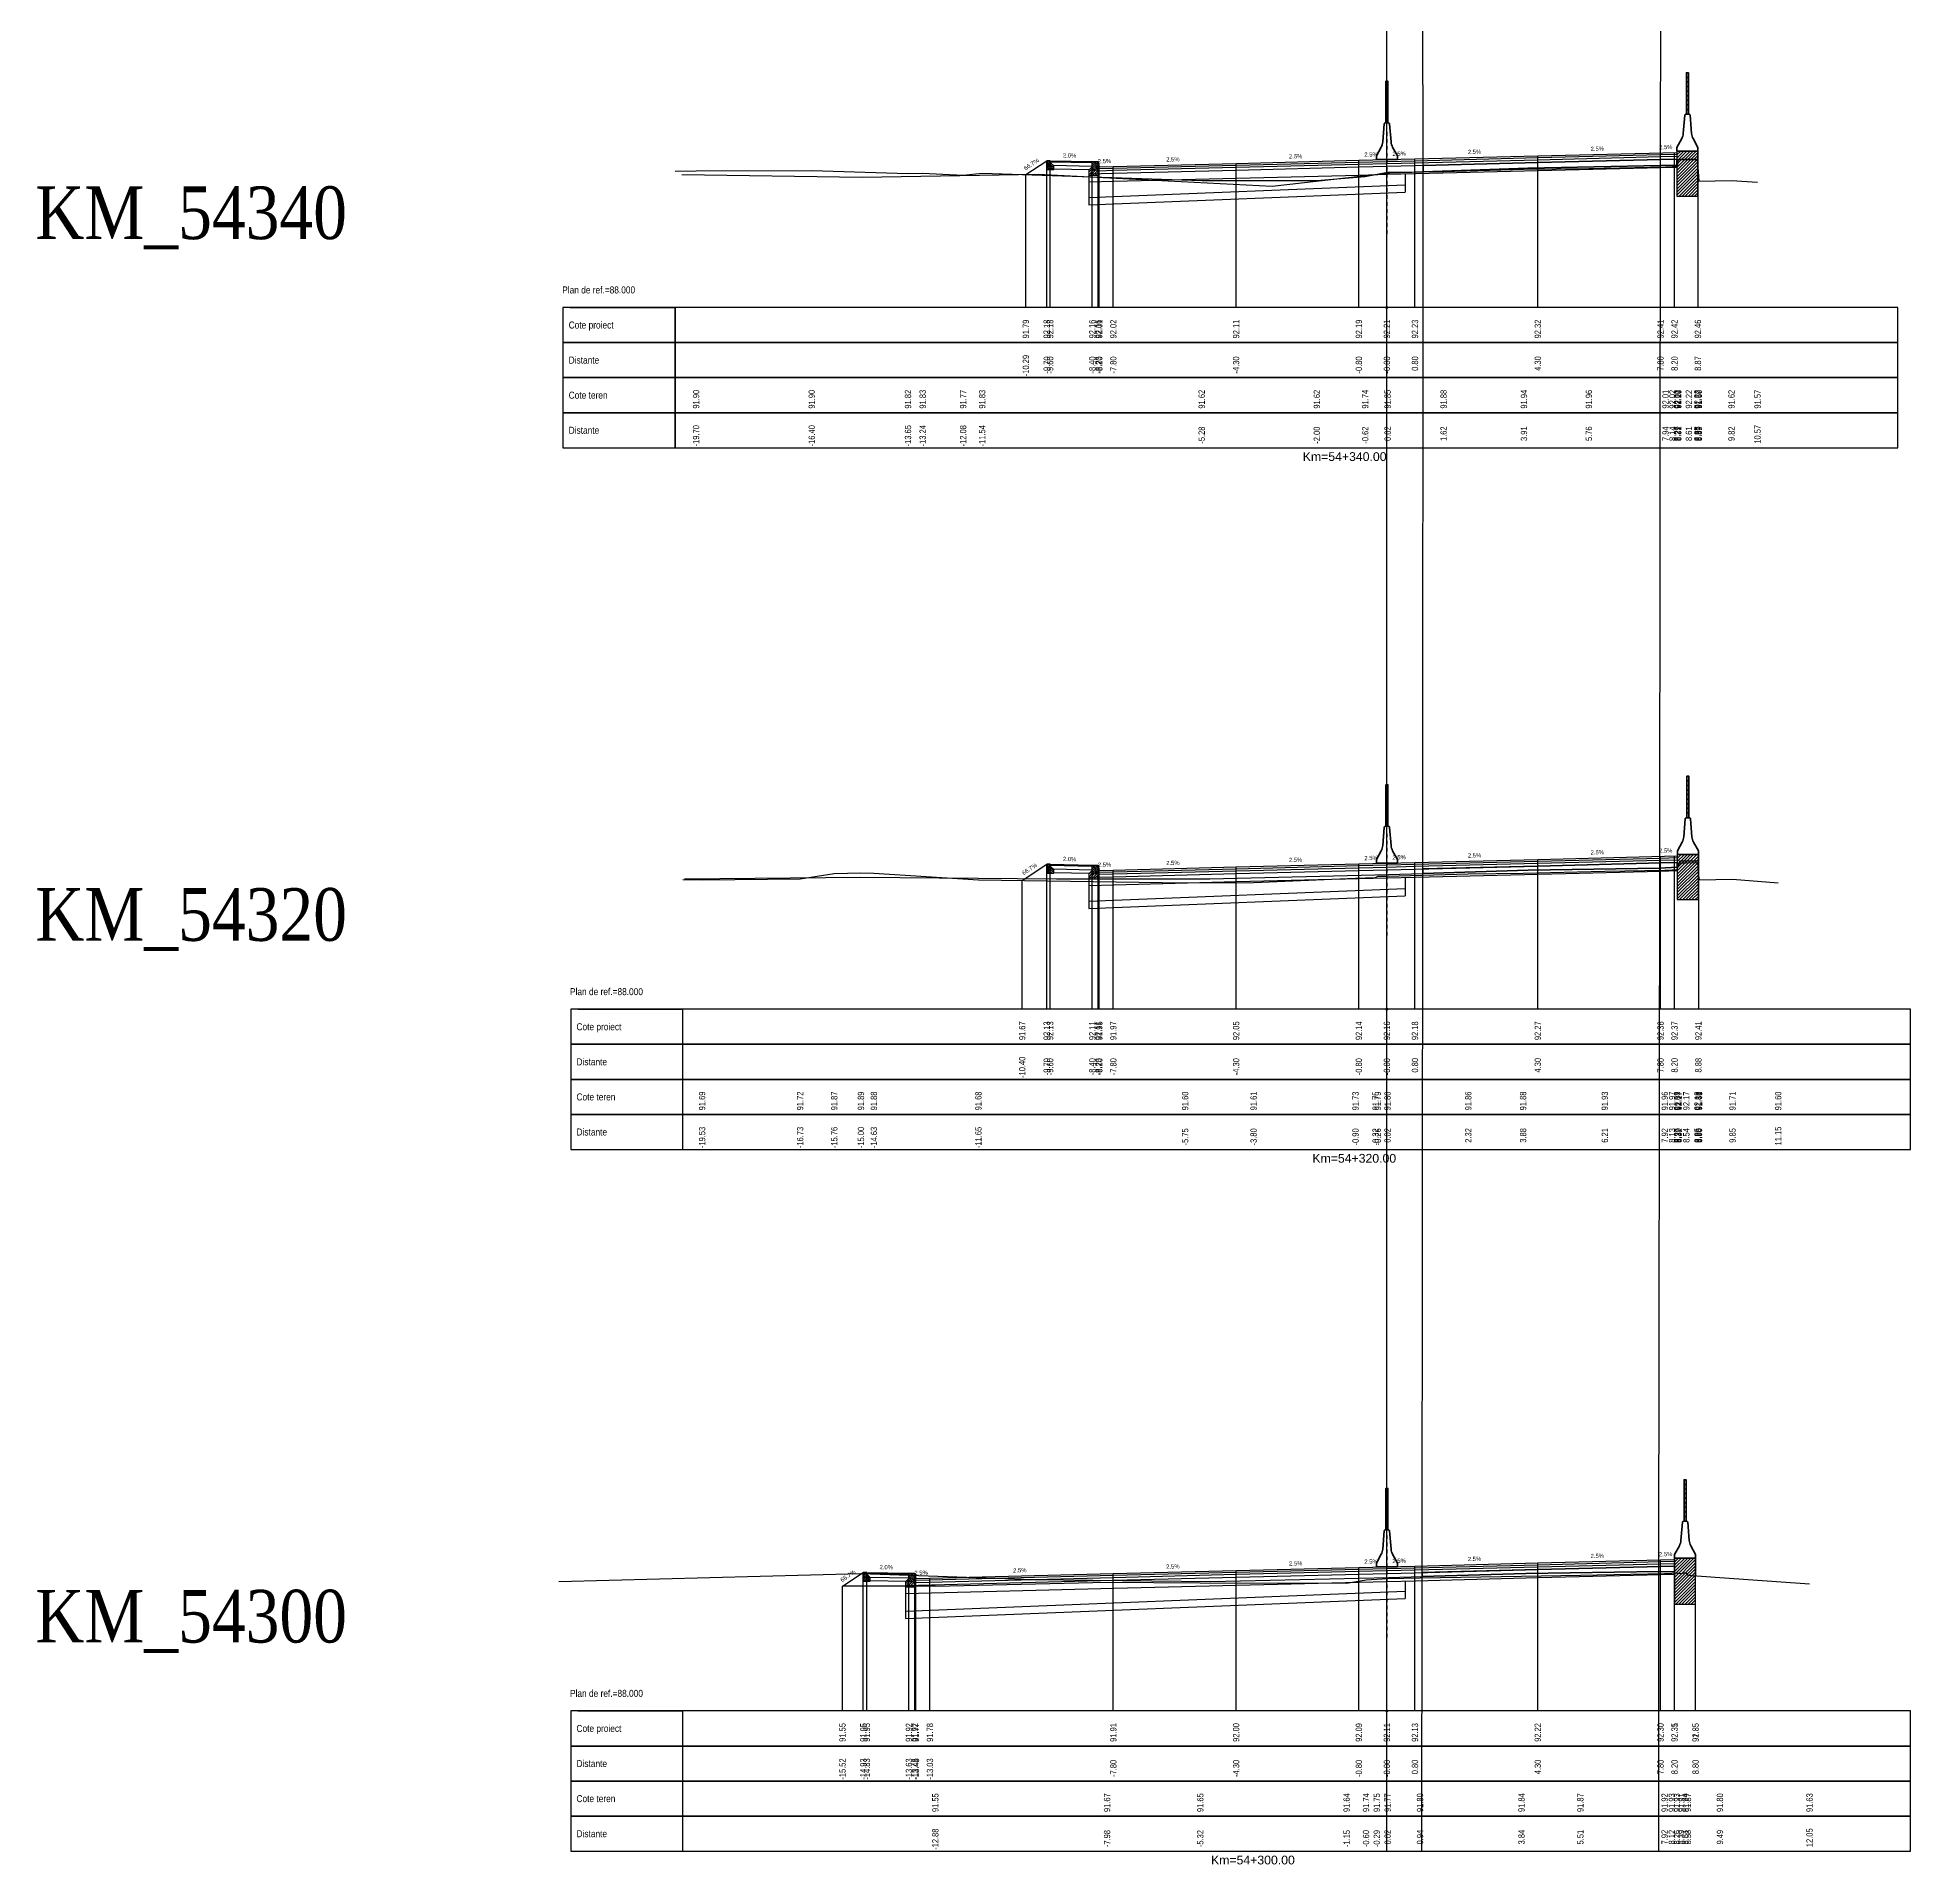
# Model space of a CAD drawing. Header units: millimetres. Extents: x 588755 to 588810, y 328107 to 328518.
# Drawn here: x 588755.1 to 588808.5, y 328106.8 to 328158.8 of the extents above; entities that cross this region are included whole.
import ezdxf

# ---------------------------------------------------------------- set-up
doc = ezdxf.new("R2010")
doc.units = ezdxf.units.MM
doc.header["$LTSCALE"] = 0.1
doc.header["$PDMODE"] = 32
doc.header["$PDSIZE"] = 0.05
doc.linetypes.add('DASH02', pattern=[0.6, 0.2, -0.2, 0, -0.2])
for name, color, linetype in [('0001______11', 1, 'Continuous'), ('003O______11', 1, 'Continuous'), ('018Q______11', 1, 'Continuous'), ('01EI_____313', 1, 'DASH02'), ('01EI______11', 1, 'Continuous'), ('01EI______31', 3, 'Continuous'), ('01EI______71', 7, 'Continuous'), ('01EM_____313', 1, 'DASH02'), ('01EM______11', 1, 'Continuous'), ('01EM______31', 3, 'Continuous'), ('01EM______71', 7, 'Continuous'), ('01EO_____313', 1, 'DASH02'), ('01EO______11', 1, 'Continuous'), ('01EO______31', 3, 'Continuous'), ('01EO______71', 7, 'Continuous'), ('01ET______71', 7, 'Continuous'), ('0_pct_denumiri', 7, 'Continuous'), ('0_pct_simboluri', 7, 'Continuous')]:
    doc.layers.add(name, color=color, linetype=linetype)
for name, color, linetype, lineweight in [('D-trotuare', 1, 'Continuous', 0), ('DREAPTA', 2, 'Continuous', 30), ('proiectat', 1, 'Continuous', 35), ('STANGA', 6, 'Continuous', 30), ('Teren_natural_masurat', 60, 'Continuous', 30), ('tip new jersey', 7, 'Continuous', 35), ('umplutura', 6, 'Continuous', 35)]:
    doc.layers.add(name, color=color, linetype=linetype, lineweight=lineweight)
doc.styles.get("Standard").update_dxf_attribs({"font": 'arial.ttf'})
doc.styles.add('TIMES_NEW_ROMAN', font='times.ttf')

# ---------------------------------------------------------------- blocks, each defined once
blk = doc.blocks.new('Punct')
blk.add_point((0, 0))
at = {"flags": 1}
for tag, p in [('DENPCT', (1.4, 0)), ('COTA', (1.4, -2.5)), ('COD', (1.4, -5))]:
    blk.add_attdef(tag, p, '', height=1.5, dxfattribs=at)
blk = doc.blocks.new('Bmare')
h = blk.add_hatch()
h.set_pattern_fill('ANSI31', color=8, scale=4)
h.set_pattern_definition([(45, (-1448, -631.6811), (-0.35355339, 0.35355339), [])])
h.paths.add_polyline_path([(-2, 0), (-3, -1), (-3, -2.5), (0, -2.5), (0, -1), (-2, -1)])
h = blk.add_hatch()
h.set_pattern_fill('ANSI31', color=8, scale=3, angle=90)
h.set_pattern_definition([(135, (-1448, -631.6811), (-0.26516504, -0.26516504), [])])
h.paths.add_polyline_path([(0, -1), (-2, -1), (-2, 1.5), (-0.3, 1.5), (0, 0)])
at = {"layer": 'D-trotuare'}
for points in [[(-2, 0), (-3, -1), (-3, -2.5), (0, -2.5), (0, -1), (-2, -1)], [(0, -1), (-2, -1), (-2, 1.5), (-0.3, 1.5), (0, 0)]]:
    blk.add_lwpolyline(points, close=True, dxfattribs=at)
blk = doc.blocks.new('Bmica')
h = blk.add_hatch()
h.set_pattern_fill('ANSI31', color=8, scale=3)
h.set_pattern_definition([(45, (-1452.71984, -286.1016), (-0.26516504, 0.26516504), [])])
h.paths.add_polyline_path([(-1, -1.5), (0, -1.5), (0, 0), (-1, 0)])
h = blk.add_hatch()
h.set_pattern_fill('ANSI31', color=8, scale=3, angle=90)
h.set_pattern_definition([(135, (-1452.71984, -286.1016), (-0.26516504, -0.26516504), [])])
h.paths.add_polyline_path([(0, -0.5), (0, -1.5), (-1, -1.5), (-1, -2.5), (0.5, -2.5), (1, -2.5), (1, -1.5)])
at = {"layer": '003O______11'}
for points in [[(-1, -1.5), (0, -1.5), (0, 0), (-1, 0)], [(0, -0.5), (0, -1.5), (-1, -1.5), (-1, -2.5), (0.5, -2.5), (1, -2.5), (1, -1.5)]]:
    blk.add_lwpolyline(points, close=True, dxfattribs=at)

msp = doc.modelspace()

# ---------------------------------------------------------------- hatches: boundary and pattern name
h = msp.add_hatch()
h.set_pattern_fill('ANSI31', color=8, scale=0.5)
h.set_pattern_definition([(45, (588767.18106, 328142.61544), (-0.04419417, 0.04419417), [])])
h.paths.add_polyline_path([(588801.881, 328154.311), (588802.481, 328154.311), (588802.481, 328155.596), (588801.881, 328155.596)])
h = msp.add_hatch()
h.set_pattern_fill('ANSI31', color=8, scale=0.5)
h.set_pattern_definition([(45, (588767.19414, 328122.56334), (-0.04419417, 0.04419417), [])])
h.paths.add_polyline_path([(588801.894, 328134.259), (588802.494, 328134.259), (588802.494, 328135.544), (588801.894, 328135.544)])
h = msp.add_hatch()
h.set_pattern_fill('ANSI31', color=8, scale=0.5)
h.set_pattern_definition([(45, (588767.115336, 328102.51124), (-0.04419417, 0.04419417), [])])
h.paths.add_polyline_path([(588801.815, 328114.176), (588802.415, 328114.176), (588802.415, 328115.492), (588801.815, 328115.492)])

# ---------------------------------------------------------------- linework, layer by layer
for points in [[(588793.615, 328107.137), (588793.615, 328517.769)], [(588808.183, 328147.137), (588808.183, 328151.137)], [(588808.544, 328127.137), (588808.544, 328131.137)], [(588808.544, 328107.137), (588808.544, 328111.137)]]:
    msp.add_lwpolyline(points)
for p in [(588793.615, 328151.137), (588793.615, 328131.137), (588793.615, 328111.137)]:
    msp.add_point(p)
at = {"layer": '0001______11'}
for points in [[(588801.881, 328154.311), (588802.481, 328154.311), (588802.481, 328155.596), (588801.881, 328155.596)], [(588801.894, 328134.259), (588802.494, 328134.259), (588802.494, 328135.544), (588801.894, 328135.544)], [(588801.815, 328114.176), (588802.415, 328114.176), (588802.415, 328115.492), (588801.815, 328115.492)]]:
    msp.add_lwpolyline(points, close=True, dxfattribs=at)
for points in [[(588785.215, 328155.256), (588784.015, 328155.28)], [(588785.215, 328155.156), (588784.107, 328155.179)], [(588785.127, 328155.058), (588784.115, 328155.078)], [(588794.135, 328154.944), (588794.135, 328154.421)], [(588785.115, 328154.896), (588785.116, 328154.06)], [(588794.135, 328154.621), (588785.116, 328154.26)], [(588785.116, 328154.06), (588794.135, 328154.421)], [(588785.215, 328135.204), (588784.015, 328135.228)], [(588785.215, 328135.104), (588784.107, 328135.126)], [(588785.127, 328135.006), (588784.115, 328135.026)], [(588785.115, 328134.844), (588785.116, 328134.008)], [(588794.132, 328134.892), (588794.132, 328134.369)], [(588794.132, 328134.569), (588785.116, 328134.208)], [(588785.116, 328134.008), (588794.132, 328134.369)], [(588779.986, 328115.022), (588778.786, 328115.046)], [(588779.987, 328114.922), (588778.879, 328114.944)], [(588779.898, 328114.823), (588778.887, 328114.843)], [(588779.887, 328114.662), (588779.887, 328113.771)], [(588794.136, 328114.541), (588779.887, 328113.971)], [(588794.136, 328114.84), (588794.136, 328114.341)], [(588779.887, 328113.771), (588794.136, 328114.341)]]:
    msp.add_lwpolyline(points, dxfattribs=at)
at = {"layer": '018Q______11'}
for points in [[(588785.415, 328155.096), (588785.817, 328155.106), (588789.317, 328155.194), (588792.817, 328155.281), (588793.617, 328155.301), (588794.417, 328155.321), (588797.917, 328155.409), (588801.417, 328155.496), (588801.881, 328155.508)], [(588785.115, 328154.949), (588785.82, 328154.967), (588789.32, 328155.054), (588792.82, 328155.142), (588793.62, 328155.162), (588794.42, 328155.182), (588797.92, 328155.269), (588801.42, 328155.357), (588801.881, 328155.368)], [(588785.115, 328154.719), (588785.826, 328154.737), (588789.326, 328154.824), (588792.826, 328154.912), (588793.626, 328154.932), (588794.426, 328154.952), (588797.926, 328155.039), (588801.426, 328155.127), (588801.881, 328155.138)], [(588785.415, 328155.036), (588785.818, 328155.046), (588789.318, 328155.134), (588792.818, 328155.221), (588793.618, 328155.241), (588794.418, 328155.261), (588797.918, 328155.349), (588801.418, 328155.436), (588801.881, 328155.448)], [(588785.115, 328134.897), (588785.82, 328134.914), (588789.32, 328135.002), (588792.82, 328135.089), (588793.62, 328135.109), (588794.42, 328135.129), (588797.92, 328135.217), (588801.42, 328135.304), (588801.894, 328135.316)], [(588785.415, 328135.044), (588785.817, 328135.054), (588789.317, 328135.142), (588792.817, 328135.229), (588793.617, 328135.249), (588794.417, 328135.269), (588797.917, 328135.357), (588801.417, 328135.444), (588801.894, 328135.456)], [(588785.415, 328134.984), (588785.818, 328134.994), (588789.318, 328135.082), (588792.818, 328135.169), (588793.618, 328135.189), (588794.418, 328135.209), (588797.918, 328135.297), (588801.418, 328135.384), (588801.894, 328135.396)], [(588785.115, 328134.667), (588785.826, 328134.684), (588789.326, 328134.772), (588792.826, 328134.859), (588793.626, 328134.879), (588794.426, 328134.899), (588797.926, 328134.987), (588801.426, 328135.074), (588801.894, 328135.086)], [(588779.887, 328114.714), (588785.82, 328114.862), (588789.32, 328114.95), (588792.82, 328115.037), (588793.62, 328115.057), (588794.42, 328115.077), (588797.92, 328115.165), (588801.42, 328115.252), (588801.817, 328115.262)], [(588779.887, 328114.484), (588785.826, 328114.632), (588789.326, 328114.72), (588792.826, 328114.807), (588793.626, 328114.827), (588794.426, 328114.847), (588797.926, 328114.935), (588801.426, 328115.022), (588801.823, 328115.032)], [(588780.187, 328114.861), (588785.817, 328115.002), (588789.317, 328115.09), (588792.817, 328115.177), (588793.617, 328115.197), (588794.417, 328115.217), (588797.917, 328115.305), (588801.417, 328115.392), (588801.815, 328115.402)], [(588780.187, 328114.801), (588785.818, 328114.942), (588789.318, 328115.03), (588792.818, 328115.117), (588793.618, 328115.137), (588794.418, 328115.157), (588797.918, 328115.245), (588801.418, 328115.332), (588801.815, 328115.342)]]:
    msp.add_lwpolyline(points, dxfattribs=at)
at = {"layer": '01EI_____313'}
msp.add_lwpolyline([(588793.615, 328116.137), (588793.615, 328113.137)], dxfattribs=at)
at = {"layer": '01EI______11'}
msp.add_lwpolyline([(588778.091, 328114.688), (588778.687, 328115.086), (588778.787, 328115.086), (588779.987, 328115.062), (588780.157, 328115.062), (588780.187, 328114.912), (588780.587, 328114.922), (588785.815, 328115.052), (588789.315, 328115.14), (588792.815, 328115.227), (588793.615, 328115.247), (588794.415, 328115.267), (588797.915, 328115.355), (588801.415, 328115.442), (588801.815, 328115.452), (588801.815, 328115.492), (588802.415, 328115.492), (588802.416, 328114.991)], dxfattribs=at)
at = {"layer": '01EI______31'}
for points in [[(588780.74, 328114.688), (588785.636, 328114.807), (588788.294, 328114.785), (588792.466, 328114.777), (588793.019, 328114.873), (588793.325, 328114.888), (588793.636, 328114.91), (588794.559, 328114.934), (588797.451, 328114.976), (588799.13, 328115.008), (588801.533, 328115.055), (588801.736, 328115.064), (588801.878, 328115.068), (588802.004, 328115.049), (588802.125, 328115.082), (588802.197, 328115.007), (588803.11, 328114.939), (588805.663, 328114.763)], [(588780.74, 328114.688), (588778.091, 328114.688)]]:
    msp.add_lwpolyline(points, dxfattribs=at)
at = {"layer": '01EI______71'}
for points in [[(588801.415, 328111.137), (588801.415, 328115.442)], [(588801.815, 328111.137), (588801.815, 328115.492)], [(588801.815, 328111.137), (588801.815, 328115.452)], [(588802.415, 328111.137), (588802.415, 328115.492)], [(588778.687, 328111.137), (588778.687, 328115.086)], [(588778.787, 328111.137), (588778.787, 328115.086)], [(588779.987, 328111.137), (588779.987, 328115.062)], [(588780.157, 328111.137), (588780.157, 328115.062)], [(588780.187, 328111.137), (588780.187, 328114.912)], [(588780.587, 328111.137), (588780.587, 328114.922)], [(588785.815, 328111.137), (588785.815, 328115.052)], [(588789.315, 328111.137), (588789.315, 328115.14)], [(588792.815, 328111.137), (588792.815, 328115.227)], [(588793.615, 328111.137), (588793.615, 328115.247)], [(588794.415, 328111.137), (588794.415, 328115.267)], [(588797.915, 328111.137), (588797.915, 328115.355)], [(588802.416, 328111.137), (588802.416, 328114.991)], [(588778.091, 328111.137), (588778.091, 328114.688)], [(588770.344, 328110.137), (588773.544, 328110.137), (588773.544, 328111.137), (588770.344, 328111.137), (588770.344, 328110.137)], [(588770.544, 328111.137), (588773.544, 328111.137)], [(588770.544, 328111.137), (588773.544, 328111.137)], [(588808.544, 328111.137), (588773.544, 328111.137)], [(588770.344, 328109.137), (588773.544, 328109.137), (588773.544, 328110.137), (588770.344, 328110.137), (588770.344, 328109.137)], [(588773.544, 328110.137), (588808.544, 328110.137)], [(588808.544, 328110.137), (588773.544, 328110.137)], [(588770.344, 328108.137), (588773.544, 328108.137), (588773.544, 328109.137), (588770.344, 328109.137), (588770.344, 328108.137)], [(588773.544, 328109.137), (588808.544, 328109.137)], [(588808.544, 328109.137), (588773.544, 328109.137)], [(588770.344, 328107.137), (588773.544, 328107.137), (588773.544, 328108.137), (588770.344, 328108.137), (588770.344, 328107.137)], [(588773.544, 328108.137), (588808.544, 328108.137)], [(588808.544, 328108.137), (588773.544, 328108.137)], [(588773.544, 328107.137), (588808.544, 328107.137)]]:
    msp.add_lwpolyline(points, dxfattribs=at)
at = {"layer": '01EM_____313'}
msp.add_lwpolyline([(588793.615, 328136.137), (588793.615, 328133.137)], dxfattribs=at)
at = {"layer": '01EM______11'}
msp.add_lwpolyline([(588783.217, 328134.803), (588783.915, 328135.268), (588784.015, 328135.268), (588785.215, 328135.244), (588785.385, 328135.244), (588785.415, 328135.094), (588785.815, 328135.104), (588789.315, 328135.192), (588792.815, 328135.279), (588793.615, 328135.299), (588794.415, 328135.319), (588797.915, 328135.407), (588801.894, 328135.506)], dxfattribs=at)
at = {"layer": '01EM______31'}
msp.add_lwpolyline([(588773.544, 328134.831), (588774.09, 328134.824), (588776.884, 328134.857), (588777.859, 328135.004), (588778.62, 328135.025), (588778.989, 328135.018), (588781.967, 328134.821), (588787.863, 328134.735), (588789.813, 328134.748), (588792.719, 328134.87), (588793.292, 328134.89), (588793.356, 328134.924), (588793.632, 328134.933), (588795.935, 328134.993), (588797.497, 328135.016), (588799.826, 328135.068), (588801.536, 328135.101), (588801.746, 328135.109), (588801.889, 328135.115), (588801.911, 328135.206), (588801.935, 328135.304), (588802.151, 328135.304), (588802.47, 328135.317), (588802.496, 328134.95), (588802.513, 328134.822), (588803.469, 328134.843), (588804.77, 328134.741)], dxfattribs=at)
at = {"layer": '01EM______71'}
for points in [[(588783.915, 328131.137), (588783.915, 328135.268)], [(588784.015, 328131.137), (588784.015, 328135.268)], [(588785.215, 328131.137), (588785.215, 328135.244)], [(588785.385, 328131.137), (588785.385, 328135.244)], [(588789.315, 328131.137), (588789.315, 328135.192)], [(588792.815, 328131.137), (588792.815, 328135.279)], [(588793.615, 328131.137), (588793.615, 328135.299)], [(588794.415, 328131.137), (588794.415, 328135.319)], [(588797.915, 328131.137), (588797.915, 328135.407)], [(588783.217, 328131.137), (588783.217, 328134.803)], [(588785.415, 328131.137), (588785.415, 328135.094)], [(588785.815, 328131.137), (588785.815, 328135.104)], [(588770.344, 328130.137), (588773.544, 328130.137), (588773.544, 328131.137), (588770.344, 328131.137), (588770.344, 328130.137)], [(588770.544, 328131.137), (588773.544, 328131.137)], [(588770.544, 328131.137), (588773.544, 328131.137)], [(588770.344, 328129.137), (588773.544, 328129.137), (588773.544, 328130.137), (588770.344, 328130.137), (588770.344, 328129.137)], [(588770.344, 328128.137), (588773.544, 328128.137), (588773.544, 328129.137), (588770.344, 328129.137), (588770.344, 328128.137)], [(588770.344, 328127.137), (588773.544, 328127.137), (588773.544, 328128.137), (588770.344, 328128.137), (588770.344, 328127.137)]]:
    msp.add_lwpolyline(points, dxfattribs=at)
at = {"layer": '01EO_____313'}
msp.add_lwpolyline([(588793.615, 328156.137), (588793.615, 328153.137)], dxfattribs=at)
at = {"layer": '01EO______11'}
msp.add_lwpolyline([(588783.321, 328154.924), (588783.915, 328155.32), (588784.015, 328155.32), (588785.215, 328155.296), (588785.385, 328155.296), (588785.415, 328155.146), (588785.815, 328155.156), (588789.315, 328155.244), (588792.815, 328155.331), (588793.615, 328155.351), (588794.415, 328155.371), (588797.915, 328155.459), (588801.881, 328155.558)], dxfattribs=at)
at = {"layer": '01EO______31'}
msp.add_lwpolyline([(588773.321, 328155.022), (588773.919, 328155.033), (588777.216, 328155.041), (588779.961, 328154.958), (588780.379, 328154.963), (588781.532, 328154.905), (588782.076, 328154.966), (588788.334, 328154.756), (588791.615, 328154.756), (588792.997, 328154.873), (588793.635, 328154.991), (588795.231, 328155.017), (588797.522, 328155.079), (588799.372, 328155.101), (588801.558, 328155.15), (588801.755, 328155.157), (588801.884, 328155.153), (588801.901, 328155.25), (588801.923, 328155.341), (588802.223, 328155.354), (588802.462, 328155.355), (588802.487, 328155.008), (588802.509, 328154.739), (588803.438, 328154.756), (588804.181, 328154.709)], dxfattribs=at)
at = {"layer": '01EO______71'}
for points in [[(588783.915, 328151.137), (588783.915, 328155.32)], [(588784.015, 328151.137), (588784.015, 328155.32)], [(588785.215, 328151.137), (588785.215, 328155.296)], [(588785.385, 328151.137), (588785.385, 328155.296)], [(588785.415, 328151.137), (588785.415, 328155.146)], [(588785.815, 328151.137), (588785.815, 328155.156)], [(588789.315, 328151.137), (588789.315, 328155.244)], [(588792.815, 328151.137), (588792.815, 328155.331)], [(588793.615, 328151.137), (588793.615, 328155.351)], [(588794.415, 328151.137), (588794.415, 328155.371)], [(588797.915, 328151.137), (588797.915, 328155.459)], [(588783.321, 328151.137), (588783.321, 328154.924)], [(588770.121, 328150.137), (588773.321, 328150.137), (588773.321, 328151.137), (588770.121, 328151.137), (588770.121, 328150.137)], [(588770.321, 328151.137), (588773.321, 328151.137)], [(588770.321, 328151.137), (588773.321, 328151.137)], [(588770.121, 328149.137), (588773.321, 328149.137), (588773.321, 328150.137), (588770.121, 328150.137), (588770.121, 328149.137)], [(588770.121, 328148.137), (588773.321, 328148.137), (588773.321, 328149.137), (588770.121, 328149.137), (588770.121, 328148.137)], [(588770.121, 328147.137), (588773.321, 328147.137), (588773.321, 328148.137), (588770.121, 328148.137), (588770.121, 328147.137)], [(588773.321, 328147.137), (588808.183, 328147.137)]]:
    msp.add_lwpolyline(points, dxfattribs=at)
at = {"layer": '01ET______71'}
for p, q in [((588802.482, 328155.596), (588802.482, 328151.137)), ((588802.494, 328135.544), (588802.494, 328131.137))]:
    msp.add_line(p, q, dxfattribs=at)
for points in [[(588801.415, 328151.137), (588801.415, 328155.546)], [(588801.815, 328151.137), (588801.815, 328155.556)], [(588808.183, 328151.137), (588773.321, 328151.137), (588773.321, 328150.137)], [(588773.321, 328150.137), (588808.183, 328150.137)], [(588808.183, 328150.137), (588773.321, 328150.137), (588773.321, 328149.137)], [(588773.321, 328149.137), (588808.183, 328149.137)], [(588808.183, 328149.137), (588773.321, 328149.137), (588773.321, 328148.137)], [(588773.321, 328148.137), (588808.183, 328148.137)], [(588808.183, 328148.137), (588773.321, 328148.137), (588773.321, 328147.137)], [(588801.415, 328131.137), (588801.415, 328135.494)], [(588801.815, 328131.137), (588801.815, 328135.504)], [(588808.544, 328131.137), (588773.544, 328131.137)], [(588773.544, 328130.137), (588808.544, 328130.137)], [(588808.544, 328130.137), (588773.544, 328130.137)], [(588773.544, 328129.137), (588808.544, 328129.137)], [(588808.544, 328129.137), (588773.544, 328129.137)], [(588773.544, 328128.137), (588808.544, 328128.137)], [(588808.544, 328128.137), (588773.544, 328128.137)], [(588773.544, 328127.137), (588808.544, 328127.137)]]:
    msp.add_lwpolyline(points, dxfattribs=at)
at = {"layer": 'DREAPTA'}
msp.add_lwpolyline([(588801.365, 328107.137), (588801.365, 328115.109), (588801.398, 328135.157), (588801.418, 328155.179), (588801.428, 328175.201), (588801.436, 328195.229), (588801.401, 328215.24), (588801.434, 328235.277), (588801.441, 328255.266), (588801.391, 328275.28), (588801.394, 328295.308), (588801.378, 328316.313), (588801.408, 328336.346), (588801.419, 328356.352), (588801.43, 328376.379), (588801.443, 328396.374), (588801.475, 328416.397), (588801.468, 328436.412), (588801.447, 328456.44), (588801.497, 328476.437), (588801.477, 328495.445), (588801.417, 328515.465)], dxfattribs=at)
at = {"layer": 'proiectat', "color": 3}
for p, q in [((588802.152, 328157.694), (588802.212, 328157.694)), ((588793.585, 328157.449), (588793.645, 328157.449)), ((588793.585, 328157.319), (588793.645, 328157.319)), ((588793.585, 328157.189), (588793.645, 328157.189)), ((588802.152, 328157.564), (588802.212, 328157.564)), ((588802.152, 328157.434), (588802.212, 328157.434)), ((588802.152, 328157.304), (588802.212, 328157.304)), ((588802.212, 328157.174), (588802.152, 328157.174)), ((588802.152, 328157.174), (588802.212, 328157.174)), ((588793.585, 328157.059), (588793.645, 328157.059)), ((588793.645, 328156.929), (588793.585, 328156.929)), ((588793.585, 328156.929), (588793.645, 328156.929)), ((588793.645, 328156.669), (588793.585, 328156.669)), ((588793.585, 328156.669), (588793.645, 328156.669)), ((588793.585, 328156.539), (588793.645, 328156.539)), ((588802.212, 328156.914), (588802.152, 328156.914)), ((588802.152, 328156.914), (588802.212, 328156.914)), ((588802.152, 328156.784), (588802.212, 328156.784)), ((588793.585, 328137.397), (588793.645, 328137.397)), ((588802.165, 328137.642), (588802.225, 328137.642)), ((588802.165, 328137.512), (588802.225, 328137.512)), ((588802.165, 328137.382), (588802.225, 328137.382)), ((588793.585, 328137.267), (588793.645, 328137.267)), ((588793.585, 328137.137), (588793.645, 328137.137)), ((588793.585, 328137.007), (588793.645, 328137.007)), ((588793.645, 328136.877), (588793.585, 328136.877)), ((588793.585, 328136.877), (588793.645, 328136.877)), ((588802.165, 328137.252), (588802.225, 328137.252)), ((588802.225, 328137.122), (588802.165, 328137.122)), ((588802.165, 328137.122), (588802.225, 328137.122)), ((588802.225, 328136.862), (588802.165, 328136.862)), ((588802.165, 328136.862), (588802.225, 328136.862)), ((588793.645, 328136.617), (588793.585, 328136.617)), ((588793.585, 328136.617), (588793.645, 328136.617)), ((588793.585, 328136.487), (588793.645, 328136.487)), ((588802.165, 328136.732), (588802.225, 328136.732)), ((588802.086, 328117.59), (588802.146, 328117.59)), ((588793.585, 328117.345), (588793.645, 328117.345)), ((588793.585, 328117.215), (588793.645, 328117.215)), ((588793.585, 328117.085), (588793.645, 328117.085)), ((588802.086, 328117.46), (588802.146, 328117.46)), ((588802.086, 328117.33), (588802.146, 328117.33)), ((588802.086, 328117.2), (588802.146, 328117.2)), ((588802.146, 328117.07), (588802.086, 328117.07)), ((588802.086, 328117.07), (588802.146, 328117.07)), ((588793.585, 328116.955), (588793.645, 328116.955)), ((588793.645, 328116.825), (588793.585, 328116.825)), ((588793.585, 328116.825), (588793.645, 328116.825)), ((588793.645, 328116.565), (588793.585, 328116.565)), ((588793.585, 328116.565), (588793.645, 328116.565)), ((588802.146, 328116.81), (588802.086, 328116.81)), ((588802.086, 328116.81), (588802.146, 328116.81)), ((588802.086, 328116.68), (588802.146, 328116.68)), ((588793.585, 328116.435), (588793.645, 328116.435))]:
    msp.add_line(p, q, dxfattribs=at)
for points in [[(588802.212, 328156.646), (588802.212, 328157.829), (588802.152, 328157.829), (588802.152, 328156.646), (588802.212, 328156.646), (588802.212, 328156.646)], [(588793.645, 328156.401), (588793.645, 328157.584), (588793.585, 328157.584), (588793.585, 328156.401), (588793.645, 328156.401), (588793.645, 328156.401)], [(588793.645, 328156.799), (588793.585, 328156.799), (588793.645, 328156.799), (588793.645, 328156.799)], [(588802.212, 328157.044), (588802.152, 328157.044), (588802.212, 328157.044), (588802.212, 328157.044)], [(588793.645, 328136.349), (588793.645, 328137.532), (588793.585, 328137.532), (588793.585, 328136.349), (588793.645, 328136.349), (588793.645, 328136.349)], [(588802.225, 328136.594), (588802.225, 328137.777), (588802.165, 328137.777), (588802.165, 328136.594), (588802.225, 328136.594), (588802.225, 328136.594)], [(588802.225, 328136.992), (588802.165, 328136.992), (588802.225, 328136.992), (588802.225, 328136.992)], [(588793.645, 328136.747), (588793.585, 328136.747), (588793.645, 328136.747), (588793.645, 328136.747)], [(588802.146, 328116.542), (588802.146, 328117.725), (588802.086, 328117.725), (588802.086, 328116.542), (588802.146, 328116.542), (588802.146, 328116.542)], [(588793.645, 328116.297), (588793.645, 328117.48), (588793.585, 328117.48), (588793.585, 328116.297), (588793.645, 328116.297), (588793.645, 328116.297)], [(588793.645, 328116.695), (588793.585, 328116.695), (588793.645, 328116.695), (588793.645, 328116.695)], [(588802.146, 328116.94), (588802.086, 328116.94), (588802.146, 328116.94), (588802.146, 328116.94)]]:
    msp.add_lwpolyline(points, close=True, dxfattribs=at)
at = {"layer": 'STANGA'}
msp.add_lwpolyline([(588794.613, 328107.137), (588794.618, 328114.971), (588794.638, 328135.003), (588794.652, 328155.006), (588794.618, 328175.06), (588794.634, 328195.088), (588794.633, 328215.1), (588794.598, 328235.129), (588794.613, 328255.118), (588794.615, 328275.133), (588794.605, 328295.164), (588794.602, 328316.186), (588794.601, 328336.176), (588794.622, 328356.195), (588794.588, 328376.222), (588794.608, 328396.225), (588794.599, 328416.23), (588794.591, 328436.234), (588794.606, 328456.264), (588794.621, 328476.277), (588794.591, 328495.278), (588794.526, 328515.332)], dxfattribs=at)
at = {"layer": 'Teren_natural_masurat', "linetype": 'Continuous', "ltscale": 0.1, "flags": 128}
for points in [[(588773.517, 328154.928), (588778.657, 328154.851), (588783.668, 328154.934), (588790.341, 328154.595), (588793.685, 328154.975), (588794.652, 328155.006), (588797.634, 328155.105), (588801.418, 328155.179), (588801.907, 328155.194), (588801.928, 328155.366), (588802.494, 328155.367)], [(588773.587, 328134.849), (588778.618, 328134.903), (588784.196, 328134.85), (588788.562, 328134.849), (588793.661, 328134.973), (588794.638, 328135.003), (588797.641, 328135.097), (588801.398, 328135.157), (588801.929, 328135.191), (588801.967, 328135.365), (588802.515, 328135.367)], [(588770.01, 328114.823), (588778.617, 328115.054), (588783.545, 328114.88), (588788.595, 328114.825), (588793.668, 328114.942), (588794.618, 328114.971), (588797.577, 328115.052), (588801.365, 328115.109), (588801.815, 328115.103)]]:
    msp.add_lwpolyline(points, dxfattribs=at)
at = {"layer": 'tip new jersey', "color": 1}
for points in [[(588802.345, 328155.949, -0.106569), (588802.299, 328156.1), (588802.257, 328156.616, 0.414214), (588802.227, 328156.646), (588802.182, 328156.646), (588802.137, 328156.646, 0.414214), (588802.107, 328156.616), (588802.064, 328156.1, -0.106569), (588802.019, 328155.949), (588801.882, 328155.701), (588801.882, 328155.596), (588802.482, 328155.596), (588802.482, 328155.701)], [(588793.778, 328155.704, -0.106569), (588793.733, 328155.855), (588793.69, 328156.371, 0.414214), (588793.66, 328156.401), (588793.615, 328156.401), (588793.57, 328156.401, 0.414214), (588793.54, 328156.371), (588793.498, 328155.855, -0.106569), (588793.452, 328155.704), (588793.315, 328155.456), (588793.315, 328155.351), (588793.915, 328155.351), (588793.915, 328155.456)], [(588793.778, 328135.652, -0.106569), (588793.733, 328135.803), (588793.69, 328136.319, 0.414214), (588793.66, 328136.349), (588793.615, 328136.349), (588793.57, 328136.349, 0.414214), (588793.54, 328136.319), (588793.498, 328135.803, -0.106569), (588793.452, 328135.652), (588793.315, 328135.404), (588793.315, 328135.299), (588793.915, 328135.299), (588793.915, 328135.404)], [(588802.358, 328135.897, -0.106569), (588802.312, 328136.048), (588802.27, 328136.564, 0.414214), (588802.24, 328136.594), (588802.195, 328136.594), (588802.15, 328136.594, 0.414214), (588802.12, 328136.564), (588802.077, 328136.048, -0.106569), (588802.032, 328135.897), (588801.895, 328135.649), (588801.895, 328135.544), (588802.495, 328135.544), (588802.495, 328135.649)], [(588802.279, 328115.844, -0.106569), (588802.233, 328115.996), (588802.191, 328116.512, 0.414214), (588802.161, 328116.542), (588802.116, 328116.542), (588802.071, 328116.542, 0.414214), (588802.041, 328116.512), (588801.999, 328115.996, -0.106569), (588801.953, 328115.844), (588801.816, 328115.597), (588801.816, 328115.492), (588802.416, 328115.492), (588802.416, 328115.597)], [(588793.778, 328115.6, -0.106569), (588793.733, 328115.751), (588793.69, 328116.267, 0.414214), (588793.66, 328116.297), (588793.615, 328116.297), (588793.57, 328116.297, 0.414214), (588793.54, 328116.267), (588793.498, 328115.751, -0.106569), (588793.452, 328115.6), (588793.315, 328115.352), (588793.315, 328115.247), (588793.915, 328115.247), (588793.915, 328115.352)]]:
    msp.add_lwpolyline(points, format="xyb", close=True, dxfattribs=at)
at = {"layer": 'umplutura'}
for points in [[(588801.881, 328155.368), (588801.42, 328155.357), (588797.92, 328155.269), (588794.652, 328155.187), (588794.652, 328155.006), (588797.634, 328155.105), (588801.418, 328155.179), (588801.881, 328155.194)], [(588801.398, 328135.157), (588801.894, 328135.189), (588801.894, 328135.316), (588801.42, 328135.304), (588797.92, 328135.217), (588794.638, 328135.135), (588794.638, 328135.003), (588797.641, 328135.097)], [(588801.815, 328115.262), (588801.42, 328115.252), (588797.92, 328115.165), (588794.618, 328115.082), (588794.618, 328114.971), (588797.577, 328115.052), (588801.365, 328115.109), (588801.815, 328115.103)]]:
    msp.add_lwpolyline(points, close=True, dxfattribs=at)

# ---------------------------------------------------------------- block references
at = {"xscale": 0.1, "yscale": 0.1, "zscale": 0.1}
for name, p in [('Bmica', (588784.015, 328155.32)), ('Bmare', (588785.415, 328155.146)), ('Bmica', (588784.015, 328135.268)), ('Bmare', (588785.415, 328135.094)), ('Bmica', (588778.787, 328115.086)), ('Bmare', (588780.187, 328114.912))]:
    msp.add_blockref(name, p, dxfattribs=at)
at = {"layer": '0_pct_simboluri'}
for p in [(588793.615, 328151.137), (588793.615, 328131.137), (588793.615, 328111.137)]:
    msp.add_blockref('Punct', p, dxfattribs=at)

# ---------------------------------------------------------------- texts
at = {"layer": '01EI______71'}
for s, height, rotation, p in [('2.5%', 0.12, 1.4322, (588792.973, 328115.331)), ('2.5%', 0.12, 1.4322, (588793.773, 328115.351)), ('2.5%', 0.12, 1.4322, (588795.923, 328115.405)), ('2.5%', 0.12, 1.4322, (588799.423, 328115.492)), ('2.5%', 0.12, 1.4322, (588801.373, 328115.541)), ('66.7%', 0.12, 33.7035, (588778.084, 328114.804)), ('2.0%', 0.12, 358.8544, (588779.149, 328115.178)), ('2.5%', 0.12, 1.4322, (588780.144, 328115.011)), ('2.5%', 0.12, 1.4322, (588782.959, 328115.081)), ('2.5%', 0.12, 1.4322, (588787.323, 328115.19)), ('2.5%', 0.12, 1.4322, (588790.823, 328115.277)), (' Km=54+300.00 ', 0.25, 359.9998, (588788.504, 328106.762))]:
    msp.add_text(s, height=height, rotation=rotation, dxfattribs=at).set_placement(p)
at = {"layer": '01EI______71', "width": 0.85}
for s, height, rotation, p in [(' Plan de ref.=88.000 ', 0.2, 359.9998, (588770.259, 328111.537)), (' Cote proiect ', 0.2, 359.9998, (588770.444, 328110.537)), ('91.55', 0.18, 90, (588778.181, 328110.255)), ('91.95', 0.18, 90, (588778.777, 328110.255)), ('91.95', 0.18, 90, (588778.877, 328110.255)), ('91.92', 0.18, 90, (588780.077, 328110.255)), ('91.92', 0.18, 90, (588780.247, 328110.255)), ('91.77', 0.18, 90, (588780.277, 328110.255)), ('91.78', 0.18, 90, (588780.677, 328110.255)), ('91.91', 0.18, 90, (588785.905, 328110.255)), ('92.00', 0.18, 90, (588789.405, 328110.255)), ('92.09', 0.18, 90, (588792.905, 328110.255)), ('92.11', 0.18, 90, (588793.705, 328110.255)), ('92.13', 0.18, 90, (588794.505, 328110.255)), ('92.22', 0.18, 90, (588798.005, 328110.255)), ('92.30', 0.18, 90, (588801.505, 328110.255)), ('92.35', 0.18, 90, (588801.905, 328110.255)), ('92.31', 0.18, 90, (588801.905, 328110.255)), ('92.35', 0.18, 90, (588802.505, 328110.255)), ('91.85', 0.18, 90, (588802.506, 328110.255)), (' Distante ', 0.2, 359.9998, (588770.444, 328109.537)), ('-15.52', 0.18, 90, (588778.181, 328109.178)), ('-14.93', 0.18, 90, (588778.777, 328109.178)), ('-14.83', 0.18, 90, (588778.877, 328109.178)), ('-13.63', 0.18, 90, (588780.077, 328109.178)), ('-13.46', 0.18, 90, (588780.247, 328109.178)), ('-13.43', 0.18, 90, (588780.277, 328109.178)), ('-13.03', 0.18, 90, (588780.677, 328109.178)), ('-7.80', 0.18, 90, (588785.905, 328109.255)), ('-4.30', 0.18, 90, (588789.405, 328109.255)), ('-0.80', 0.18, 90, (588792.905, 328109.255)), ('-0.00', 0.18, 90, (588793.705, 328109.255)), ('0.80', 0.18, 90, (588794.505, 328109.331)), ('4.30', 0.18, 90, (588798.005, 328109.331)), ('7.80', 0.18, 90, (588801.505, 328109.331)), ('8.20', 0.18, 90, (588801.905, 328109.331)), ('8.20', 0.18, 90, (588801.905, 328109.331)), ('8.80', 0.18, 90, (588802.505, 328109.331)), ('8.80', 0.18, 90, (588802.506, 328109.331)), (' Cote teren ', 0.2, 359.9998, (588770.444, 328108.537)), ('91.55', 0.18, 90, (588780.83, 328108.255)), ('91.67', 0.18, 90, (588785.726, 328108.255)), ('91.65', 0.18, 90, (588788.384, 328108.255)), ('91.64', 0.18, 90, (588792.556, 328108.255)), ('91.74', 0.18, 90, (588793.109, 328108.255)), ('91.75', 0.18, 90, (588793.415, 328108.255)), ('91.77', 0.18, 90, (588793.726, 328108.255)), ('91.80', 0.18, 90, (588794.649, 328108.255)), ('91.84', 0.18, 90, (588797.541, 328108.255)), ('91.87', 0.18, 90, (588799.22, 328108.255)), ('91.92', 0.18, 90, (588801.623, 328108.255)), ('91.93', 0.18, 90, (588801.826, 328108.255)), ('91.93', 0.18, 90, (588801.968, 328108.255)), ('91.91', 0.18, 90, (588802.094, 328108.255)), ('91.94', 0.18, 90, (588802.215, 328108.255)), ('91.87', 0.18, 90, (588802.287, 328108.255)), ('91.80', 0.18, 90, (588803.2, 328108.255)), ('91.63', 0.18, 90, (588805.753, 328108.255)), (' Distante ', 0.2, 359.9998, (588770.444, 328107.537)), ('-12.88', 0.18, 90, (588780.83, 328107.178)), ('-7.98', 0.18, 90, (588785.726, 328107.255)), ('-5.32', 0.18, 90, (588788.384, 328107.255)), ('-1.15', 0.18, 90, (588792.556, 328107.255)), ('-0.60', 0.18, 90, (588793.109, 328107.255)), ('-0.29', 0.18, 90, (588793.415, 328107.255)), ('0.02', 0.18, 90, (588793.726, 328107.331)), ('0.94', 0.18, 90, (588794.649, 328107.331)), ('3.84', 0.18, 90, (588797.541, 328107.331)), ('5.51', 0.18, 90, (588799.22, 328107.331)), ('7.92', 0.18, 90, (588801.623, 328107.331)), ('8.12', 0.18, 90, (588801.826, 328107.331)), ('8.26', 0.18, 90, (588801.968, 328107.331)), ('8.39', 0.18, 90, (588802.094, 328107.331)), ('8.51', 0.18, 90, (588802.215, 328107.331)), ('8.58', 0.18, 90, (588802.287, 328107.331)), ('9.49', 0.18, 90, (588803.2, 328107.331)), ('12.05', 0.18, 90, (588805.753, 328107.255))]:
    msp.add_text(s, height=height, rotation=rotation, dxfattribs=at).set_placement(p)
at = {"layer": '01EM______71'}
for s, height, rotation, p in [('2.5%', 0.12, 1.4322, (588801.373, 328135.593)), ('66.7%', 0.12, 33.7035, (588783.261, 328134.952)), ('2.0%', 0.12, 358.8544, (588784.377, 328135.361)), ('2.5%', 0.12, 1.4322, (588785.373, 328135.193)), ('2.5%', 0.12, 1.4322, (588787.323, 328135.242)), ('2.5%', 0.12, 1.4322, (588790.823, 328135.33)), ('2.5%', 0.12, 1.4322, (588792.973, 328135.383)), ('2.5%', 0.12, 1.4322, (588793.773, 328135.403)), ('2.5%', 0.12, 1.4322, (588795.923, 328135.457)), ('2.5%', 0.12, 1.4322, (588799.423, 328135.545)), (' Km=54+320.00 ', 0.25, 359.9998, (588791.393, 328126.762))]:
    msp.add_text(s, height=height, rotation=rotation, dxfattribs=at).set_placement(p)
at = {"layer": '01EM______71', "width": 0.85}
for s, height, rotation, p in [(' Plan de ref.=88.000 ', 0.2, 359.9998, (588770.259, 328131.537)), (' Cote proiect ', 0.2, 359.9998, (588770.444, 328130.537)), ('91.67', 0.18, 90, (588783.307, 328130.255)), ('92.13', 0.18, 90, (588784.005, 328130.255)), ('92.13', 0.18, 90, (588784.105, 328130.255)), ('92.11', 0.18, 90, (588785.305, 328130.255)), ('92.11', 0.18, 90, (588785.475, 328130.255)), ('91.96', 0.18, 90, (588785.505, 328130.255)), ('91.97', 0.18, 90, (588785.905, 328130.255)), ('92.05', 0.18, 90, (588789.405, 328130.255)), ('92.14', 0.18, 90, (588792.905, 328130.255)), ('92.16', 0.18, 90, (588793.705, 328130.255)), ('92.18', 0.18, 90, (588794.505, 328130.255)), ('92.27', 0.18, 90, (588798.005, 328130.255)), (' Distante ', 0.2, 359.9998, (588770.444, 328129.537)), ('-10.40', 0.18, 90, (588783.307, 328129.178)), ('-9.70', 0.18, 90, (588784.005, 328129.255)), ('-9.60', 0.18, 90, (588784.105, 328129.255)), ('-8.40', 0.18, 90, (588785.305, 328129.255)), ('-8.23', 0.18, 90, (588785.475, 328129.255)), ('-8.20', 0.18, 90, (588785.505, 328129.255)), ('-7.80', 0.18, 90, (588785.905, 328129.255)), ('-4.30', 0.18, 90, (588789.405, 328129.255)), ('-0.80', 0.18, 90, (588792.905, 328129.255)), ('-0.00', 0.18, 90, (588793.705, 328129.255)), ('0.80', 0.18, 90, (588794.505, 328129.331)), ('4.30', 0.18, 90, (588798.005, 328129.331)), ('91.69', 0.18, 90, (588774.18, 328128.255)), ('91.72', 0.18, 90, (588776.974, 328128.255)), ('91.87', 0.18, 90, (588777.949, 328128.255)), ('91.89', 0.18, 90, (588778.71, 328128.255)), ('91.88', 0.18, 90, (588779.079, 328128.255)), ('91.68', 0.18, 90, (588782.057, 328128.255)), ('91.60', 0.18, 90, (588787.953, 328128.255)), ('91.61', 0.18, 90, (588789.903, 328128.255)), ('91.73', 0.18, 90, (588792.809, 328128.255)), ('91.75', 0.18, 90, (588793.382, 328128.255)), ('91.79', 0.18, 90, (588793.446, 328128.255)), ('91.80', 0.18, 90, (588793.722, 328128.255)), ('91.86', 0.18, 90, (588796.025, 328128.255)), ('91.88', 0.18, 90, (588797.587, 328128.255)), ('91.93', 0.18, 90, (588799.916, 328128.255)), ('91.60', 0.18, 90, (588804.86, 328128.255)), (' Cote teren ', 0.2, 359.9998, (588770.444, 328128.537)), (' Distante ', 0.2, 359.9998, (588770.444, 328127.537)), ('-19.53', 0.18, 90, (588774.18, 328127.178)), ('-16.73', 0.18, 90, (588776.974, 328127.178)), ('-15.76', 0.18, 90, (588777.949, 328127.178)), ('-15.00', 0.18, 90, (588778.71, 328127.178)), ('-14.63', 0.18, 90, (588779.079, 328127.178)), ('-11.65', 0.18, 90, (588782.057, 328127.178)), ('-5.75', 0.18, 90, (588787.953, 328127.255)), ('-3.80', 0.18, 90, (588789.903, 328127.255)), ('-0.90', 0.18, 90, (588792.809, 328127.255)), ('-0.32', 0.18, 90, (588793.382, 328127.255)), ('-0.26', 0.18, 90, (588793.446, 328127.255)), ('0.02', 0.18, 90, (588793.722, 328127.331)), ('2.32', 0.18, 90, (588796.025, 328127.331)), ('3.88', 0.18, 90, (588797.587, 328127.331)), ('6.21', 0.18, 90, (588799.916, 328127.331)), ('11.15', 0.18, 90, (588804.86, 328127.255))]:
    msp.add_text(s, height=height, rotation=rotation, dxfattribs=at).set_placement(p)
at = {"layer": '01EO______71'}
for s, height, rotation, p in [('2.0%', 0.12, 358.8544, (588784.377, 328155.413)), ('2.5%', 0.12, 1.4322, (588790.823, 328155.382)), ('2.5%', 0.12, 1.4322, (588792.973, 328155.435)), ('2.5%', 0.12, 1.4322, (588793.773, 328155.455)), ('2.5%', 0.12, 1.4322, (588795.923, 328155.509)), ('2.5%', 0.12, 1.4322, (588799.423, 328155.597)), ('2.5%', 0.12, 1.4322, (588801.373, 328155.645)), ('66.7%', 0.12, 33.7035, (588783.313, 328155.039)), ('2.5%', 0.12, 1.4322, (588785.373, 328155.245)), ('2.5%', 0.12, 1.4322, (588787.323, 328155.294)), (' Km=54+340.00 ', 0.25, 359.9998, (588791.119, 328146.762))]:
    msp.add_text(s, height=height, rotation=rotation, dxfattribs=at).set_placement(p)
at = {"layer": '01EO______71', "width": 0.85}
for s, height, rotation, p in [(' Plan de ref.=88.000 ', 0.2, 359.9998, (588770.036, 328151.537)), (' Cote proiect ', 0.2, 359.9998, (588770.221, 328150.537)), ('91.79', 0.18, 90, (588783.411, 328150.255)), ('92.18', 0.18, 90, (588784.005, 328150.255)), ('92.18', 0.18, 90, (588784.105, 328150.255)), ('92.16', 0.18, 90, (588785.305, 328150.255)), ('92.16', 0.18, 90, (588785.475, 328150.255)), ('92.01', 0.18, 90, (588785.505, 328150.255)), ('92.02', 0.18, 90, (588785.905, 328150.255)), ('92.11', 0.18, 90, (588789.405, 328150.255)), ('92.19', 0.18, 90, (588792.905, 328150.255)), ('92.21', 0.18, 90, (588793.705, 328150.255)), ('92.23', 0.18, 90, (588794.505, 328150.255)), ('92.32', 0.18, 90, (588798.005, 328150.255)), (' Distante ', 0.2, 359.9998, (588770.221, 328149.537)), ('-10.29', 0.18, 90, (588783.411, 328149.178)), ('-9.70', 0.18, 90, (588784.005, 328149.255)), ('-9.60', 0.18, 90, (588784.105, 328149.255)), ('-8.40', 0.18, 90, (588785.305, 328149.255)), ('-8.23', 0.18, 90, (588785.475, 328149.255)), ('-8.20', 0.18, 90, (588785.505, 328149.255)), ('-7.80', 0.18, 90, (588785.905, 328149.255)), ('-4.30', 0.18, 90, (588789.405, 328149.255)), ('-0.80', 0.18, 90, (588792.905, 328149.255)), ('-0.00', 0.18, 90, (588793.705, 328149.255)), ('0.80', 0.18, 90, (588794.505, 328149.331)), ('4.30', 0.18, 90, (588798.005, 328149.331)), (' Cote teren ', 0.2, 359.9998, (588770.221, 328148.537)), ('91.90', 0.18, 90, (588774.009, 328148.255)), ('91.90', 0.18, 90, (588777.306, 328148.255)), ('91.82', 0.18, 90, (588780.051, 328148.255)), ('91.83', 0.18, 90, (588780.469, 328148.255)), ('91.77', 0.18, 90, (588781.622, 328148.255)), ('91.83', 0.18, 90, (588782.166, 328148.255)), ('91.62', 0.18, 90, (588788.424, 328148.255)), ('91.62', 0.18, 90, (588791.705, 328148.255)), ('91.74', 0.18, 90, (588793.087, 328148.255)), ('91.85', 0.18, 90, (588793.725, 328148.255)), ('91.88', 0.18, 90, (588795.321, 328148.255)), ('91.94', 0.18, 90, (588797.612, 328148.255)), ('91.96', 0.18, 90, (588799.462, 328148.255)), ('91.57', 0.18, 90, (588804.271, 328148.255)), (' Distante ', 0.2, 359.9998, (588770.221, 328147.537)), ('-19.70', 0.18, 90, (588774.009, 328147.178)), ('-16.40', 0.18, 90, (588777.306, 328147.178)), ('-13.65', 0.18, 90, (588780.051, 328147.178)), ('-13.24', 0.18, 90, (588780.469, 328147.178)), ('-12.08', 0.18, 90, (588781.622, 328147.178)), ('-11.54', 0.18, 90, (588782.166, 328147.178)), ('-5.28', 0.18, 90, (588788.424, 328147.255)), ('-2.00', 0.18, 90, (588791.705, 328147.255)), ('-0.62', 0.18, 90, (588793.087, 328147.255)), ('0.02', 0.18, 90, (588793.725, 328147.331)), ('1.62', 0.18, 90, (588795.321, 328147.331)), ('3.91', 0.18, 90, (588797.612, 328147.331)), ('5.76', 0.18, 90, (588799.462, 328147.331)), ('10.57', 0.18, 90, (588804.271, 328147.255))]:
    msp.add_text(s, height=height, rotation=rotation, dxfattribs=at).set_placement(p)
at = {"layer": '01ET______71', "width": 0.85}
for s, p in [('92.41', (588801.505, 328150.255)), ('92.42', (588801.905, 328150.255)), ('92.46', (588802.572, 328150.255)), ('7.80', (588801.505, 328149.331)), ('8.20', (588801.905, 328149.331)), ('8.20', (588801.905, 328149.331)), ('8.87', (588802.572, 328149.331)), ('92.01', (588801.648, 328148.255)), ('92.02', (588801.845, 328148.255)), ('92.02', (588801.974, 328148.255)), ('92.11', (588801.991, 328148.255)), ('92.20', (588802.013, 328148.255)), ('92.22', (588802.313, 328148.255)), ('92.22', (588802.552, 328148.255)), ('91.87', (588802.577, 328148.255)), ('91.60', (588802.599, 328148.255)), ('91.62', (588803.528, 328148.255)), ('7.94', (588801.648, 328147.331)), ('8.14', (588801.845, 328147.331)), ('8.27', (588801.974, 328147.331)), ('8.29', (588801.991, 328147.331)), ('8.31', (588802.013, 328147.331)), ('8.61', (588802.313, 328147.331)), ('8.85', (588802.552, 328147.331)), ('8.87', (588802.577, 328147.331)), ('8.89', (588802.599, 328147.331)), ('9.82', (588803.528, 328147.331)), ('92.36', (588801.505, 328130.255)), ('92.37', (588801.905, 328130.255)), ('92.41', (588802.584, 328130.255)), ('7.80', (588801.505, 328129.331)), ('8.20', (588801.905, 328129.331)), ('8.20', (588801.905, 328129.331)), ('8.88', (588802.584, 328129.331)), ('91.96', (588801.626, 328128.255)), ('91.97', (588801.836, 328128.255)), ('91.98', (588801.979, 328128.255)), ('92.07', (588802.001, 328128.255)), ('92.17', (588802.025, 328128.255)), ('92.17', (588802.241, 328128.255)), ('92.18', (588802.56, 328128.255)), ('91.81', (588802.586, 328128.255)), ('91.68', (588802.603, 328128.255)), ('91.71', (588803.559, 328128.255)), ('7.92', (588801.626, 328127.331)), ('8.13', (588801.836, 328127.331)), ('8.27', (588801.979, 328127.331)), ('8.30', (588802.001, 328127.331)), ('8.32', (588802.025, 328127.331)), ('8.54', (588802.241, 328127.331)), ('8.85', (588802.56, 328127.331)), ('8.88', (588802.586, 328127.331)), ('8.90', (588802.603, 328127.331)), ('9.85', (588803.559, 328127.331))]:
    msp.add_text(s, height=0.18, rotation=90, dxfattribs=at).set_placement(p)
at = {"layer": '0_pct_denumiri', "style": 'TIMES_NEW_ROMAN', "width": 0.85}
for s, p in [('KM_54340', (588755.086, 328153.087)), ('KM_54320', (588755.086, 328133.087)), ('KM_54300', (588755.086, 328113.087))]:
    msp.add_text(s, height=1.5, dxfattribs=at).set_placement(p)

doc.saveas('drawing.dxf')
